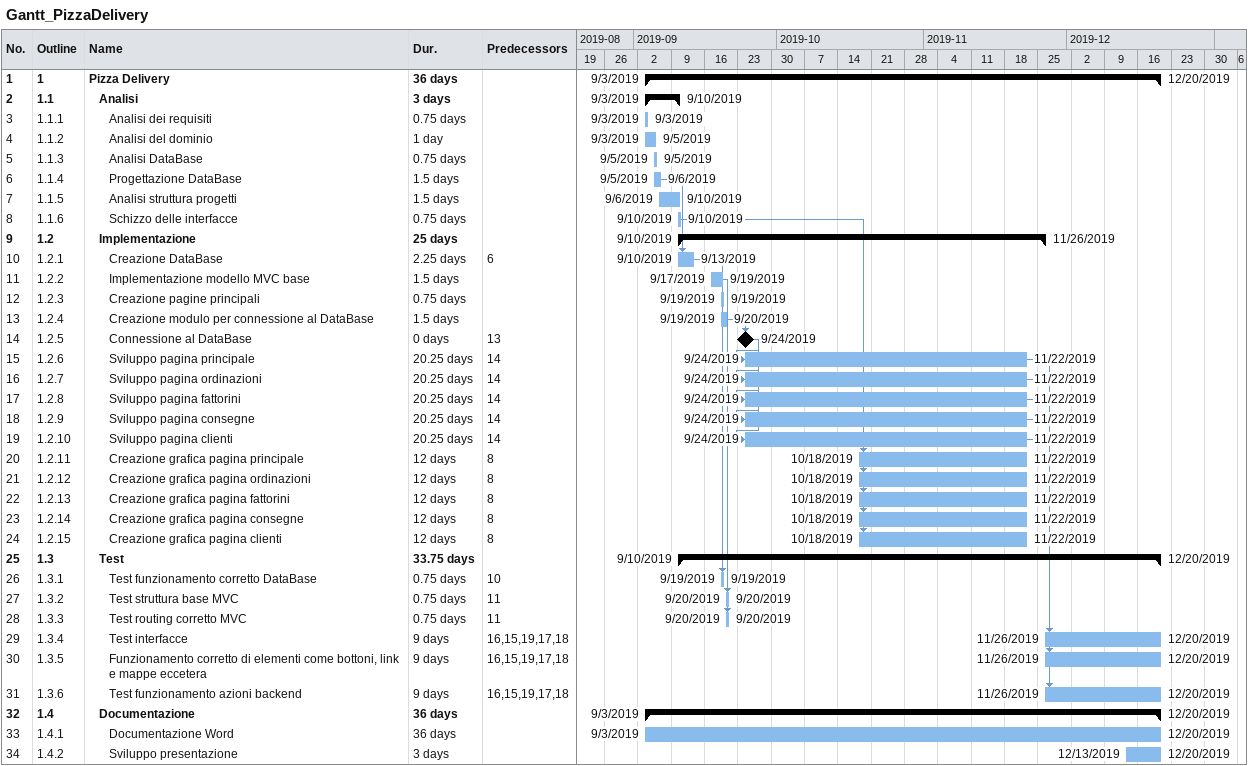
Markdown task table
Gantt_PizzaDelivery

| ID | WBS | Task | Duration | Start | Finish | Predecessors |
|---|---|---|---|---|---|---|
| 1 | 1 | **Pizza Delivery** | 36d | 2019-09-03 | 2019-12-20 |  |
| 2 | 1.1 | **Analisi** | 3d | 2019-09-03 | 2019-09-10 |  |
| 3 | 1.1.1 | Analisi dei requisiti | 0.75d | 2019-09-03 | 2019-09-03 |  |
| 4 | 1.1.2 | Analisi del dominio | 1d | 2019-09-03 | 2019-09-05 |  |
| 5 | 1.1.3 | Analisi DataBase | 0.75d | 2019-09-05 | 2019-09-05 |  |
| 6 | 1.1.4 | Progettazione DataBase | 1.5d | 2019-09-05 | 2019-09-06 |  |
| 7 | 1.1.5 | Analisi struttura progetti | 1.5d | 2019-09-06 | 2019-09-10 |  |
| 8 | 1.1.6 | Schizzo delle interfacce | 0.75d | 2019-09-10 | 2019-09-10 |  |
| 9 | 1.2 | **Implementazione** | 25d | 2019-09-10 | 2019-11-26 |  |
| 10 | 1.2.1 | Creazione DataBase | 2.25d | 2019-09-10 | 2019-09-13 | 6 |
| 11 | 1.2.2 | Implementazione modello MVC base | 1.5d | 2019-09-17 | 2019-09-19 |  |
| 12 | 1.2.3 | Creazione pagine principali | 0.75d | 2019-09-19 | 2019-09-19 |  |
| 13 | 1.2.4 | Creazione modulo per connessione al DataBase | 1.5d | 2019-09-19 | 2019-09-20 |  |
| 14 | 1.2.5 | Connessione al DataBase | 0d | 2019-09-24 | 2019-09-24 | 13 |
| 15 | 1.2.6 | Sviluppo pagina principale | 20.25d | 2019-09-24 | 2019-11-22 | 14 |
| 16 | 1.2.7 | Sviluppo pagina ordinazioni | 20.25d | 2019-09-24 | 2019-11-22 | 14 |
| 17 | 1.2.8 | Sviluppo pagina fattorini | 20.25d | 2019-09-24 | 2019-11-22 | 14 |
| 18 | 1.2.9 | Sviluppo pagina consegne | 20.25d | 2019-09-24 | 2019-11-22 | 14 |
| 19 | 1.2.10 | Sviluppo pagina clienti | 20.25d | 2019-09-24 | 2019-11-22 | 14 |
| 20 | 1.2.11 | Creazione grafica pagina principale | 12d | 2019-10-18 | 2019-11-22 | 8 |
| 21 | 1.2.12 | Creazione grafica pagina ordinazioni | 12d | 2019-10-18 | 2019-11-22 | 8 |
| 22 | 1.2.13 | Creazione grafica pagina fattorini | 12d | 2019-10-18 | 2019-11-22 | 8 |
| 23 | 1.2.14 | Creazione grafica pagina consegne | 12d | 2019-10-18 | 2019-11-22 | 8 |
| 24 | 1.2.15 | Creazione grafica pagina clienti | 12d | 2019-10-18 | 2019-11-22 | 8 |
| 25 | 1.3 | **Test** | 33.75d | 2019-09-10 | 2019-12-20 |  |
| 26 | 1.3.1 | Test funzionamento corretto DataBase | 0.75d | 2019-09-19 | 2019-09-19 | 10 |
| 27 | 1.3.2 | Test struttura base MVC | 0.75d | 2019-09-20 | 2019-09-20 | 11 |
| 28 | 1.3.3 | Test routing corretto MVC | 0.75d | 2019-09-20 | 2019-09-20 | 11 |
| 29 | 1.3.4 | Test interfacce | 9d | 2019-11-26 | 2019-12-20 | 16, 15, 19, 17, 18 |
| 30 | 1.3.5 | Funzionamento corretto di elementi come bottoni, link e mappe eccetera | 9d | 2019-11-26 | 2019-12-20 | 16, 15, 19, 17, 18 |
| 31 | 1.3.6 | Test funzionamento azioni backend | 9d | 2019-11-26 | 2019-12-20 | 16, 15, 19, 17, 18 |
| 32 | 1.4 | **Documentazione** | 36d | 2019-09-03 | 2019-12-20 |  |
| 33 | 1.4.1 | Documentazione Word | 36d | 2019-09-03 | 2019-12-20 |  |
| 34 | 1.4.2 | Sviluppo presentazione | 3d | 2019-12-13 | 2019-12-20 |  |
